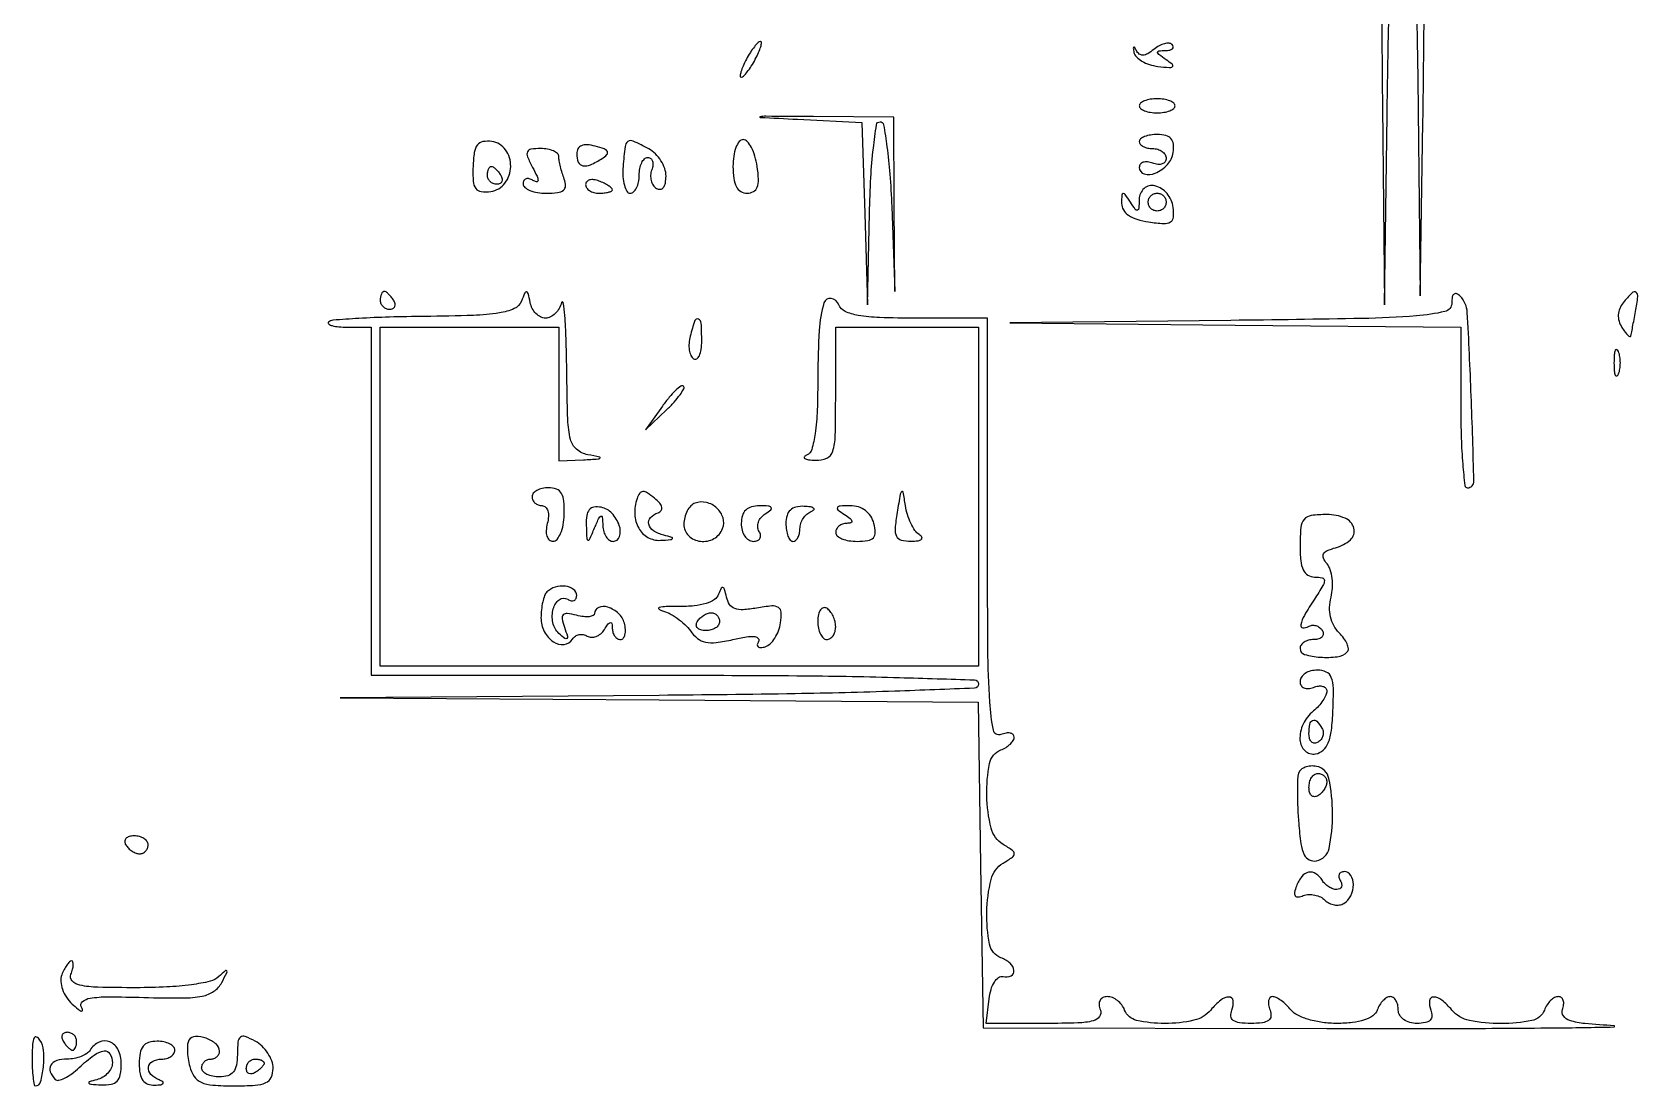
# Model space of a CAD drawing. Extents: x 5 to 685, y 29 to 263.
# Drawn here: x 8 to 187.8, y 29 to 147 of the extents above; entities that cross this region are included whole.
import ezdxf

# ---------------------------------------------------------------- set-up
doc = ezdxf.new("R2010")
doc.units = 0
doc.header["$MEASUREMENT"] = 0

msp = doc.modelspace()

# ---------------------------------------------------------------- linework, layer by layer
for points in [[(159.229022, 138.75), (159.458045, 116.5), (159.74891, 137.75, -0.002134), (159.95909, 149.45497, -0.015233), (160.257387, 155.111616, -0.02565), (160.690202, 158.311686, -0.360805), (161.519888, 159, -0.359751), (162.346022, 158.317231, -0.026848), (162.770945, 155.206841, -0.015608), (163.052056, 149.686348, -0.00218), (163.227096, 138.25), (163.454192, 117.5), (163.760807, 137, 0.002888), (163.903069, 151.300831, 0.02988), (163.575904, 157.182146, 0.096657), (162.68199, 159.991814, 0.274082), (160.980948, 161, 0.303968), (159.842293, 160.237299, 0.07812), (159.300863, 157.970904, 0.020877), (159.120121, 153.065269, 0.001343)], [(88, 144, 0.018363), (87.624831, 143.232522, 0.03505), (87.390928, 142.5875, 0.048507), (87.307737, 142.132581, 0.439016), (87.429632, 142, 0.205392), (87.683068, 142.108693, 0.023718), (88.097178, 142.5875, 0.025446), (88.553569, 143.233921, 0.018122), (89, 144, 0.018363), (89.375169, 144.767478, 0.03505), (89.609072, 145.4125, 0.048507), (89.692263, 145.867419, 0.439016), (89.570368, 146, 0.205392), (89.316932, 145.891307, 0.023718), (88.902822, 145.4125, 0.025446), (88.446431, 144.766079, 0.018122)], [(131.403328, 144.775, 0.14858), (131.676016, 144.265158, 0.063671), (132.293607, 143.788324, 0.05513), (133.133139, 143.413242, 0.047392), (134.078328, 143.20653, 0.008654), (135.356786, 143.074008, 0.192052), (135.707708, 143.180067, 0.47693), (135.709477, 143.407776, 0.021912), (135, 143.941217, -0.010912), (134.198144, 144.516954, -0.214861), (134.055332, 144.776529, -0.406725), (134.19323, 144.942631, -0.023634), (134.916667, 144.984687, 0.044716), (135.417049, 145.034985, 0.129407), (135.728453, 145.184236, 0.254567), (135.811078, 145.398579, 0.165174), (135.690833, 145.642501, 0.183952), (135.339078, 145.800244, 0.078602), (134.817909, 145.748397, 0.062768), (134.21486, 145.506546, 0.04652), (133.621412, 145.100763, -0.039077), (132.945336, 144.623586, -0.119638), (132.412847, 144.459829, -0.180575), (131.996222, 144.587379, -0.115797), (131.672246, 144.983262, 0.01927), (131.478748, 145.342731, 0.451806), (131.377825, 145.362115, 0.269242), (131.325519, 145.233339, 0.013988)], [(132, 138.785714, 0.229337), (132.145709, 138.484748, 0.073811), (132.5875, 138.230804, 0.056229), (133.234084, 138.057418, 0.037431), (134, 138, 0.037431), (134.765916, 138.057418, 0.056229), (135.4125, 138.230804, 0.073811), (135.854291, 138.484748, 0.229337), (136, 138.785714, 0.229337), (135.854291, 139.086681, 0.073811), (135.4125, 139.340625, 0.056229), (134.765916, 139.514011, 0.037431), (134, 139.571429, 0.037431), (133.234084, 139.514011, 0.056229), (132.5875, 139.340625, 0.073811), (132.145709, 139.086681, 0.229337)], [(93.715493, 137.27946), (100.930986, 136.913774), (101.254595, 126.706887), (101.578205, 116.5), (101.789103, 126.75, -0.008499), (101.939142, 130.741702, -0.014886), (102.217676, 134.036515, -0.008847), (102.565044, 136.656817, -0.371076), (102.963788, 137, -0.364009), (103.359739, 136.667712, -0.009419), (103.745376, 134.208692, -0.015646), (104.070023, 131.140876, -0.009501), (104.271109, 127.497676), (104.614643, 117.995352), (104.557321, 127.747676), (104.5, 137.5), (95.5, 137.572573, 0.000304), (90.175203, 137.612269, 0.042437), (89.543299, 137.562895, 0.897508), (89.546988, 137.495757, 0.000602)], [(74.196823, 132, 0.032026), (74.183006, 130.850563, 0.051203), (74.333796, 129.88125, 0.06845), (74.610668, 129.214015, 0.26623), (74.984116, 129, 0.188624), (75.372012, 129.151731, 0.089004), (75.701584, 129.5875, 0.068821), (75.925088, 130.23462, 0.048821), (76, 131, -0.046464), (76.07129, 131.765494, -0.06642), (76.284531, 132.4125, -0.086521), (76.598609, 132.849083, -0.196096), (76.968615, 133, -0.170338), (77.292705, 132.886291, -0.150241), (77.495018, 132.589088, -0.106442), (77.534639, 132.136572, -0.060487), (77.400442, 131.601151, 0.078162), (77.27569, 131.017004, 0.076891), (77.33511, 130.419289, 0.081902), (77.564485, 129.900093, 0.109884), (77.931826, 129.542134, 0.164815), (78.351528, 129.445243, 0.204404), (78.6996, 129.636782, 0.119855), (78.928099, 130.14044, 0.046869), (79, 130.905799, 0.083598), (78.85673, 131.756706, 0.05762), (78.431812, 132.639217, 0.056617), (77.805527, 133.418528, 0.072459), (77.065741, 133.964816, 0.014252), (75.329195, 134.831457, 0.264654), (74.740434, 134.782447, 0.217104), (74.411323, 134.236791, 0.009777)], [(86.5, 132, 0.032931), (86.589392, 130.644198, 0.088289), (86.881401, 129.725645, 0.135908), (87.379346, 129.195491, 0.137495), (88.076807, 129, 0.122528), (88.791073, 129.177703, 0.182225), (89.21265, 129.655835, 0.102136), (89.353365, 130.535829, 0.025187), (89.213308, 132, 0.035057), (88.961485, 133.148682, 0.049545), (88.568494, 134.11875, 0.060764), (88.103969, 134.790086, 0.214219), (87.636501, 135, 0.235082), (87.200894, 134.783213, 0.071398), (86.833847, 134.11875, 0.054544), (86.582966, 133.148966, 0.036058)], [(132, 134.785714, 0.183844), (132.114141, 134.485777, 0.090503), (132.440625, 134.230804, 0.070378), (132.926023, 134.058014, 0.050408), (133.5, 134, -0.072144), (134.073208, 133.91686, -0.087143), (134.559375, 133.674822, -0.100435), (134.884389, 133.315153, -0.134459), (135, 132.893011, -0.158089), (134.878743, 132.519085, -0.151946), (134.559375, 132.280284, -0.112257), (134.073899, 132.22328, -0.06502), (133.5, 132.361626, 0.060703), (132.925874, 132.505262, 0.10673), (132.440625, 132.462077, 0.150349), (132.121901, 132.244082, 0.169715), (132, 131.895291, 0.334435), (132.560755, 131.150698, 0.174344), (133.785082, 131.230871, 0.104696), (135.157245, 132.2089, 0.151136), (135.79147, 133.54593, 0.059503), (135.814217, 134.491475, 0.155675), (135.550412, 135.109078, 0.156027), (134.978144, 135.458901, 0.059852), (134.04147, 135.571429, 0.036649), (133.259637, 135.514045, 0.055274), (132.599682, 135.340625, 0.072453), (132.148058, 135.086785, 0.232585)], [(57.390935, 131.983293, 0.023151), (57.409145, 130.32186, 0.142361), (57.691639, 129.523453, 0.214716), (58.290031, 129.176941, 0.060995), (59.390935, 129.198918, 0.197735), (60.961055, 130.123589, 0.158459), (61.609424, 131.993119, 0.161897), (61.029671, 133.857495, 0.204549), (59.5, 134.784375, 0.075915), (58.490132, 134.773974, 0.193246), (57.874269, 134.401766, 0.127002), (57.53066, 133.572297, 0.026193)], [(64.064584, 131.879323, -0.012512), (64.557408, 130.900361, -0.104615), (64.671162, 130.420762, -0.474034), (64.509632, 130.281955, -0.094818), (64.099768, 130.43834, 0.073208), (63.679048, 130.619908, 0.149447), (63.323057, 130.607288, 0.188338), (63.087844, 130.407375, 0.12414), (63, 130.059017, 0.224025), (63.191255, 129.65358, 0.075993), (63.765803, 129.311086, 0.057806), (64.608699, 129.077468, 0.038742), (65.606989, 129, 0.028926), (66.861708, 129.072648, 0.139263), (67.516074, 129.343479, 0.231224), (67.749196, 129.829584, 0.090021), (67.606989, 130.581787, -0.016969), (67.374624, 131.254744, -0.015089), (67.178303, 131.96865, -0.015326), (67.040803, 132.621647, -0.04425), (67, 133.081787, 0.20732), (66.847915, 133.432812, 0.082505), (66.402165, 133.730275, 0.062891), (65.743936, 133.932598, 0.043175), (64.964816, 134, 0.033776), (63.873641, 133.926204, 0.264495), (63.484357, 133.628914, 0.205045), (63.486026, 133.078693, 0.020973)], [(69, 133.40638, 0.098536), (69.181931, 132.492171, 0.253517), (69.688523, 132.081378, 0.152827), (70.545629, 132.183447, 0.035799), (71.834535, 132.876575, 0.055202), (72.38443, 133.31696, 0.331312), (72.434346, 133.657879, 0.185328), (72.083886, 133.959, 0.021889), (71.084535, 134.267643, 0.043627), (70.168848, 134.423487, 0.118851), (69.523649, 134.322532, 0.174563), (69.141589, 133.97546, 0.122534)], [(60.5, 131, -0.082592), (60.656512, 130.6179, -0.161196), (60.6254, 130.29375, -0.182303), (60.413961, 130.078288, -0.108972), (60.059017, 130, -0.093332), (59.654762, 130.076123, -0.09642), (59.311086, 130.29375, -0.099167), (59.081062, 130.618444, -0.105053), (59, 131, -0.042167), (59.032345, 131.382849, -0.061769), (59.129539, 131.70625, -0.081139), (59.272352, 131.92554, -0.210953), (59.440983, 132, -0.151918), (59.65171, 131.934461, -0.038439), (59.933975, 131.70625, -0.035638), (60.231006, 131.382774, -0.029505)], [(70, 129.968615, 0.152681), (70.115494, 129.599211, 0.098158), (70.440625, 129.284531, 0.08088), (70.926468, 129.07223, 0.062722), (71.5, 129, 0.024748), (72.074824, 129.028469, 0.039339), (72.559375, 129.115447, 0.046727), (72.903916, 129.241071, 0.289661), (73, 129.393011, 0.222225), (72.912889, 129.579329, 0.030693), (72.559375, 129.839659, 0.030395), (72.074558, 130.112506, 0.02136), (71.5, 130.361626, 0.055937), (70.925634, 130.511135, 0.100118), (70.440625, 130.483616, 0.147206), (70.122486, 130.289193, 0.184534)], [(131.984687, 128.323324, -0.011771), (131.952372, 127.311883, -0.308804), (131.795128, 127.106962, -0.326991), (131.556376, 127.184706, -0.01255), (131, 128, 0.009374), (130.424902, 128.854332, 0.281424), (130.196792, 128.953723, 0.357856), (130.046769, 128.791302, 0.012268), (130.015313, 127.863499, 0.13927), (130.214875, 127.135076, 0.106543), (130.784438, 126.531541, 0.076772), (131.733472, 126.074485, 0.03748), (133.047774, 125.77968, 0.01934), (134.742345, 125.597574, 0.151758), (135.503911, 125.77817, 0.244682), (135.833877, 126.308228, 0.05493), (135.797774, 127.405965, 0.136699), (135.110944, 128.967648, 0.163598), (133.756446, 129.81764, 0.242364), (132.536428, 129.519775, 0.215071)], [(135, 128, -0.099038), (134.923658, 127.618362, -0.097945), (134.70625, 127.29375, -0.097945), (134.381638, 127.076342, -0.099038), (134, 127, -0.099038), (133.618362, 127.076342, -0.097945), (133.29375, 127.29375, -0.097945), (133.076342, 127.618362, -0.099038), (133, 128, -0.099038), (133.076342, 128.381638, -0.097945), (133.29375, 128.70625, -0.097945), (133.618362, 128.923658, -0.099038), (134, 129, -0.099038), (134.381638, 128.923658, -0.097945), (134.70625, 128.70625, -0.097945), (134.923658, 128.381638, -0.099038)], [(62.807231, 116.894344, -0.198439), (62.007522, 116.065782, -0.064031), (60.336278, 115.578977, -0.03103), (57.423815, 115.305827, -0.005571), (51.970717, 115.194954, 0.004994), (48.020562, 115.119202, 0.007672), (44.603226, 114.967012, 0.003278), (41.706203, 114.774355, 0.180017), (41.217276, 114.550609, 0.459068), (41.233008, 114.342193, 0.095326), (41.611741, 114.161741, 0.044208), (42.346948, 114.038411, 0.019463), (43.333333, 114), (46, 114), (46, 94.5), (46, 75), (80, 75, -0.002059), (94.553024, 74.940067, -0.005199), (105.14126, 74.74274, -0.001414), (113.553766, 74.47462, -0.404089), (114, 74.012631, -0.402458), (113.555174, 73.549507, -0.001247), (104.628364, 73.21183, -0.004915), (93.472635, 72.927457, -0.001986), (78.25, 72.749594), (42.5, 72.473926), (78.227441, 72.236963), (113.954883, 72), (114.227441, 53.75), (114.5, 35.5), (153, 35.436618, 0.000858), (167.35318, 35.437613, 0.001886), (178.328895, 35.498596, 0.002767), (185.15968, 35.600121, 0.961901), (185.162197, 35.736614, -0.00891), (181.895597, 35.982373, -0.052806), (180.218129, 36.319665, -0.153896), (179.485698, 36.830852, -0.261334), (179.380812, 37.549996, 0.060214), (179.520242, 38.105011, 0.106075), (179.480032, 38.574061, 0.150098), (179.271616, 38.882096, 0.171136), (178.93723, 39, 0.12721), (178.512174, 38.890079, 0.063761), (178.061897, 38.559375, 0.057041), (177.656096, 38.073678, 0.053965), (177.361626, 37.5, -0.257187), (175.95739, 36.315003, -0.049406), (172.521116, 35.974627, -0.049671), (168.960774, 36.329191, -0.171542), (167, 37.5, 0.047992), (165.874673, 38.618067, 0.173266), (164.937544, 38.952864, 0.392045), (164.487092, 38.535524, 0.111125), (164.638374, 37.5, -0.089917), (164.765522, 36.828212, -0.20361), (164.570724, 36.359682, -0.150258), (164.035126, 36.083046, -0.044649), (163.106989, 36, -0.065399), (162.279419, 36.10871, -0.089602), (161.601165, 36.427979, -0.106556), (161.15853, 36.912935, -0.132643), (161, 37.5, 0.057609), (160.933678, 38.073715, 0.076852), (160.737678, 38.559375, 0.095748), (160.447641, 38.884842, 0.164455), (160.106989, 39, 0.13875), (159.723081, 38.891374, 0.061199), (159.307216, 38.559375, 0.053891), (158.924763, 38.073796, 0.048303), (158.638374, 37.5, -0.147326), (158.138433, 36.854443, -0.074263), (157.212219, 36.382747, -0.054021), (155.881955, 36.092464, -0.026734), (154.15383, 36, -0.032623), (152.520213, 36.106701, -0.038212), (151.000684, 36.425552, -0.042426), (149.75887, 36.904384, -0.106714), (149, 37.5, 0.030499), (148.461215, 38.074068, 0.033474), (147.872234, 38.559375, 0.035603), (147.318264, 38.89985, 0.120558), (146.90894, 39, 0.21403), (146.635061, 38.877135, 0.138104), (146.480416, 38.559375, 0.088276), (146.479271, 38.074722, 0.048206), (146.638374, 37.5, -0.109124), (146.743005, 36.803077, -0.226435), (146.478972, 36.335151, -0.125679), (145.782419, 36.071644, -0.027911), (144.5, 36, -0.027911), (143.217581, 36.071644, -0.125679), (142.521028, 36.335151, -0.226435), (142.256995, 36.803077, -0.109124), (142.361626, 37.5, 0.111125), (142.512908, 38.535524, 0.392045), (142.062456, 38.952864, 0.173266), (141.125327, 38.618067, 0.047992), (140, 37.5, -0.166501), (138.118038, 36.351083, -0.054584), (134.844531, 35.99265, -0.055091), (131.705538, 36.339565, -0.251151), (130.361626, 37.5, 0.07261), (130.039833, 38.07344, 0.063983), (129.555128, 38.559375, 0.066863), (128.987943, 38.888162, 0.098269), (128.424396, 39, 0.110721), (127.925877, 38.888237, 0.163185), (127.604836, 38.580277, 0.139599), (127.504754, 38.099581, 0.073701), (127.638374, 37.5, -0.252182), (127.543658, 36.76207, -0.17884), (126.838454, 36.28463, -0.053049), (125.131619, 36.052443, -0.007302), (121.540566, 36), (114.867155, 36), (115.183578, 38.75, -0.042591), (115.396369, 39.801411, -0.068835), (115.769885, 40.632738, -0.095899), (116.242197, 41.138776, -0.209497), (116.75, 41.25, 0.153571), (117.6414, 41.346075, 0.330422), (117.966281, 41.912948, 0.18484), (117.534337, 42.735798, 0.089094), (116.5, 43.361626, -0.258488), (115.226459, 44.878282, -0.0541), (114.922925, 48.462326, -0.053658), (115.404312, 52.121119, -0.200752), (116.75, 53.95031, 0.015907), (117.805869, 54.630222, 0.246542), (118, 55, 0.246542), (117.805869, 55.369778, 0.015907), (116.75, 56.04969, -0.200752), (115.404312, 57.878881, -0.053658), (114.922925, 61.537674, -0.0541), (115.226459, 65.121718, -0.258488), (116.5, 66.638374, 0.046632), (117.073834, 66.922397, 0.052856), (117.559375, 67.297997, 0.060245), (117.891862, 67.703798, 0.142471), (118, 68.075604, 0.209945), (117.877126, 68.355341, 0.13955), (117.559375, 68.515044, 0.08982), (117.07468, 68.519532, 0.049166), (116.5, 68.361626, -0.467611), (115.659054, 68.830249, -0.030649), (115.259789, 71.974277, -0.014579), (115.045182, 77.952949, -0.001681), (115, 91.393011), (115, 115), (106.968615, 115, -0.008213), (102.91803, 115.066539, -0.034786), (100.506242, 115.314362, -0.063604), (99.053613, 115.762083, -0.197088), (98.36383, 116.494256, 0.262062), (97.491096, 117.217189, 0.382599), (96.690808, 116.724725, 0.057552), (96.149091, 113.631115, 0.014594), (96, 108.524316, -0.009052), (95.930883, 104.70696, -0.025986), (95.697522, 102.067021, -0.033859), (95.325727, 100.303815, -0.231971), (94.75, 99.662281, 0.134342), (94.492009, 99.465905, 0.451325), (94.528125, 99.282867, 0.102704), (94.953487, 99.140307, 0.020908), (95.75, 99.078947, 0.114725), (97.008358, 99.325365, 0.216957), (97.677632, 100.085873, 0.068461), (97.950775, 101.803837, 0.005241), (98, 106.5), (98, 114), (106, 114), (114, 114), (114, 95), (114, 76), (80.5, 76), (47, 76), (47, 95), (47, 114), (57, 114), (67, 114), (67, 106.5), (67, 99), (69.75, 99.136182, 0.002047), (71.401331, 99.224735, 0.200802), (71.607621, 99.325405, 0.574721), (71.568679, 99.441828, 0.00362), (70.25, 99.705733, -0.128951), (68.99281, 100.308016, -0.157851), (68.310167, 101.410452, -0.052678), (68.007788, 103.619282, -0.004539), (67.883999, 109.319551, 0.004878), (67.807675, 112.727618, 0.011215), (67.667734, 115.289181, 0.02096), (67.494231, 116.741295, 0.810793), (67.310674, 116.75, -0.068007), (67.034596, 116.081061, -0.068913), (66.590143, 115.514062, -0.075394), (66.051523, 115.131277, -0.117373), (65.5, 115, -0.119742), (64.956402, 115.132077, -0.080515), (64.44054, 115.514062, -0.073244), (64.030092, 116.081155, -0.070443), (63.79378, 116.75, 0.00899), (63.56801, 117.774274, 0.306759), (63.393528, 117.933777, 0.337035), (63.195968, 117.824595, 0.009969)], [(47, 117, 0.105053), (47.081062, 116.618444, 0.099167), (47.311086, 116.29375, 0.09642), (47.654762, 116.076123, 0.093332), (48.059017, 116, 0.108972), (48.413961, 116.078288, 0.182303), (48.6254, 116.29375, 0.161196), (48.656512, 116.6179, 0.082592), (48.5, 117, 0.029505), (48.231006, 117.382774, 0.035638), (47.933975, 117.70625, 0.038439), (47.65171, 117.934461, 0.151918), (47.440983, 118, 0.210953), (47.272352, 117.92554, 0.081139), (47.129539, 117.70625, 0.061769), (47.032345, 117.382849, 0.042167)], [(167, 116.71747, -0.351335), (166.215026, 115.738234, -0.03501), (163.030044, 115.258985, -0.015437), (156.938168, 114.963368, -0.001518), (142.25, 114.749182), (117.5, 114.463425), (142.75, 114.231712), (168, 114), (168, 105, 0.007815), (168.053942, 101.549018, 0.012966), (168.220313, 98.64311, 0.006572), (168.449689, 96.267738, 0.381687), (168.75, 95.997821, 0.422652), (169.471608, 96.736156, 0.003033), (169.166688, 106.296165, 0.004309), (168.730682, 115.652156, 0.182618), (167.935478, 117.45, 0.083391), (167.544724, 117.732936, 0.288808), (167.247842, 117.702547, 0.187492), (167.054575, 117.377029, 0.041301)], [(186.179647, 116.716462, 0.074688), (185.793644, 116.077774, 0.086332), (185.637048, 115.384947, 0.084779), (185.722627, 114.669819, 0.069032), (186.04189, 113.966462, 0.018602), (186.404636, 113.437542, 0.043171), (186.723253, 113.077648, 0.097591), (186.945792, 112.936477, 0.472055), (187.058997, 113, -0.001275), (187.115371, 113.309956, -0.000143), (187.245497, 114.014063, -0.000174), (187.400875, 114.851844, -0.000141), (187.568036, 115.75, 0.014544), (187.829601, 117.421714, 0.279131), (187.624463, 117.883199, 0.367577), (187.188756, 117.841072, 0.0193)], [(81.710511, 113.000996, 0.046215), (81.577577, 112.194768, 0.054994), (81.607491, 111.424696, 0.064046), (81.78447, 110.801315, 0.15438), (82.09388, 110.441979, 0.293546), (82.436488, 110.447967, 0.140077), (82.733827, 110.798181, 0.072514), (82.935787, 111.498384, 0.034022), (83, 112.440983, 0.013228), (82.947157, 114.438062, 0.284356), (82.625086, 114.901836, 0.439388), (82.224963, 114.72398, 0.01719)], [(185.157895, 110, 0.017491), (185.189089, 109.10856, 0.078554), (185.306058, 108.601562, 0.447206), (185.474999, 108.540618, 0.174857), (185.662281, 108.75, 0.057986), (185.818615, 109.320008, 0.037979), (185.87034, 110, 0.037979), (185.818615, 110.679992, 0.057986), (185.662281, 111.25, 0.174857), (185.474999, 111.459382, 0.447206), (185.306058, 111.398438, 0.078554), (185.189089, 110.89144, 0.017491)], [(78.605952, 105.152059), (76.711904, 102.5), (79.050396, 104.722222, 0.018032), (79.914808, 105.605105, 0.029656), (80.571401, 106.417931, 0.030193), (80.988732, 107.083864, 0.337379), (80.944444, 107.374282, 0.365674), (80.665011, 107.393187, 0.031591), (80.074179, 106.898812, 0.030003), (79.364144, 106.138014, 0.017685)], [(64, 95, 0.110888), (64.085658, 94.618511, 0.100006), (64.32801, 94.29375, 0.094768), (64.690287, 94.075911, 0.088331), (65.116631, 94, -0.197013), (65.503955, 93.841221, -0.126717), (65.757209, 93.419321, -0.086529), (65.832273, 92.774564, -0.049804), (65.710251, 92, 0.049316), (65.585121, 91.210709, 0.091679), (65.665121, 90.569762, 0.135361), (65.93275, 90.157785, 0.183926), (66.34362, 90.00228, 0.226686), (66.794642, 90.218932, 0.06979), (67.191592, 90.884471, 0.054177), (67.481159, 91.854156, 0.036625), (67.606481, 93.00228, 0.029601), (67.571427, 94.482364, 0.111848), (67.294307, 95.360656, 0.169173), (66.741054, 95.833524, 0.093281), (65.856481, 96, 0.051897), (65.146163, 95.926075, 0.071795), (64.545341, 95.70625, 0.091789), (64.14161, 95.381664, 0.179537)], [(75.760002, 94.791738, 0.090537), (75.505442, 93.034833, 0.118519), (75.94085, 91.477532, 0.137692), (76.967929, 90.443927, 0.143274), (78.366631, 90.116001, 0.004651), (79.519938, 90.189477, 0.231107), (79.711975, 90.301265, 0.50579), (79.663534, 90.435156, 0.007876), (78.75, 90.689326, -0.077376), (77.593022, 91.192259, -0.191511), (77.059347, 91.927511, -0.259181), (77.252871, 92.661534, -0.12161), (78.109653, 93.203218, 0.145901), (78.462017, 93.450283, 0.232159), (78.538411, 93.802997, 0.123261), (78.292402, 94.266193, 0.036156), (77.706899, 94.828289, 0.024926), (76.899457, 95.433091, 0.154157), (76.408377, 95.578104, 0.244738), (76.052137, 95.384039, 0.066968)], [(104.885773, 93.25, 0.018821), (104.654963, 91.439897, 0.134013), (104.809377, 90.577866, 0.224098), (105.337894, 90.145029, 0.063249), (106.423193, 90.015313, 0.02541), (107.229848, 90.0623, 0.143707), (107.623365, 90.226109, 0.390759), (107.658698, 90.466636, 0.10104), (107.350815, 90.765313, -0.101618), (106.882068, 91.221086, -0.03832), (106.425159, 92.018561, -0.035998), (106.046792, 92.989122, -0.036439), (105.813396, 94, 0.005356), (105.561286, 95.516146, 0.570977), (105.400874, 95.576104, 0.18118), (105.235081, 95.294697, 0.002368)], [(70.070285, 91.823324, 0.003519), (70.126826, 90.307389, 0.30709), (70.256234, 90.13366, 0.388559), (70.432218, 90.209422, 0.004301), (71, 91.5, -0.005675), (71.510599, 92.652006, -0.223503), (71.717909, 92.827495, -0.467319), (71.868926, 92.721577, -0.011173), (71.929715, 91.75, 0.059078), (72.036453, 91.080762, 0.075806), (72.294643, 90.514062, 0.092381), (72.658363, 90.133723, 0.157148), (73.073324, 90, 0.331008), (73.800369, 90.54054, 0.15856), (73.772919, 91.769697, 0.103439), (72.943405, 93.144246, 0.15918), (71.738516, 93.811841, 0.082625), (70.936252, 93.832205, 0.185398), (70.411789, 93.541502, 0.141125), (70.12805, 92.902073, 0.041894)], [(82.25, 94.282394, 0.118417), (81.771796, 93.968661, 0.067186), (81.367188, 93.402224, 0.06111), (81.093165, 92.683012, 0.060563), (81, 91.916667, 0.199385), (81.52985, 90.64078, 0.169351), (82.853671, 90.004465, 0.15682), (84.36499, 90.308565, 0.175448), (85.33357, 91.426887, 0.164386), (85.382384, 92.63004, 0.135437), (84.7025, 93.727732, 0.129407), (83.526637, 94.35437, 0.145295)], [(87.428571, 92, 0.065434), (87.52906, 91.235418, 0.082833), (87.823586, 90.5875, 0.099071), (88.260489, 90.15411, 0.147012), (88.773303, 90, 0.091188), (89.234179, 90.084757, 0.169837), (89.521174, 90.326592, 0.175663), (89.589279, 90.687829, 0.098351), (89.430902, 91.111803, -0.123544), (89.274791, 91.602982, -0.099558), (89.350436, 92.153424, -0.089711), (89.64727, 92.679176, -0.078477), (90.121885, 93.096491, 0.029263), (90.734871, 93.537, 0.401292), (90.766275, 93.785059, 0.2204), (90.467932, 93.947897, 0.01456), (89.464286, 93.984687, 0.069097), (88.566823, 93.866943, 0.126742), (87.931122, 93.502486, 0.128418), (87.555848, 92.880184, 0.071927)], [(92.428571, 92, 0.037431), (92.485989, 91.234084, 0.056229), (92.659375, 90.5875, 0.073811), (92.913319, 90.145709, 0.229337), (93.214286, 90, 0.175075), (93.51411, 90.108303, 0.093051), (93.769196, 90.416146, 0.073277), (93.94184, 90.874684, 0.053501), (94, 91.416667, -0.080074), (94.093368, 91.995939, -0.064399), (94.367188, 92.565351, -0.065245), (94.772091, 93.039141, -0.087674), (95.25, 93.337719, 0.100887), (95.548233, 93.535088, 0.457787), (95.534821, 93.717133, 0.127798), (95.180716, 93.860384, 0.022863), (94.464286, 93.921053, 0.066961), (93.556032, 93.834543, 0.132707), (92.923167, 93.4949, 0.134641), (92.553101, 92.886807, 0.069869)], [(99, 93, -0.021149), (99.621859, 92.559769, -0.167501), (99.8125, 92.269141, -0.405416), (99.704915, 92.081977, -0.066727), (99.25, 92.015313, 0.07833), (98.772489, 91.934037, 0.089546), (98.367188, 91.710748, 0.099425), (98.096112, 91.382594, 0.123684), (98, 91, 0.220409), (98.17732, 90.617289, 0.077451), (98.706874, 90.29375, 0.058891), (99.48496, 90.073203, 0.03966), (100.40638, 90, 0.036036), (101.613909, 90.087143, 0.169429), (102.221836, 90.403445, 0.201856), (102.440826, 90.990551, 0.05366), (102.289749, 92, 0.081174), (101.926754, 92.817735, 0.087563), (101.329648, 93.452997, 0.086334), (100.543456, 93.851788, 0.076238), (99.633369, 93.984687, 0.011366), (98.488221, 93.950427, 0.241159), (98.202892, 93.784807, 0.39064), (98.247562, 93.529528, 0.019754)], [(150, 89.5, 0.024563), (150.081821, 87.835442, 0.083717), (150.365358, 86.791792, 0.144941), (150.871548, 86.214882, 0.141616), (151.61501, 86, -0.048132), (152.484774, 85.916079, -0.358926), (152.73002, 85.618452, -0.137476), (152.569992, 85.047431, -0.008391), (151.61501, 83.535183, 0.013906), (150.490423, 81.710082, 0.076577), (150.072097, 80.636532, 0.44958), (150.306184, 80.312968, 0.164732), (150.930902, 80.457295, -0.108373), (151.334197, 80.598899, -0.099685), (151.77286, 80.565079, -0.095498), (152.179369, 80.360589, -0.090427), (152.489919, 80.016312, -0.136093), (152.602176, 79.63036, -0.190788), (152.475564, 79.298542, -0.140899), (152.109731, 79.074611, -0.067432), (151.559017, 79, 0.062283), (150.962904, 78.925455, 0.080552), (150.457961, 78.70625, 0.097988), (150.120018, 78.381379, 0.153634), (150, 78, 0.335725), (150.505461, 77.332059, 0.050854), (152.263655, 77.02379, 0.049512), (154.176463, 77.075441, 0.166375), (155.285714, 77.619048, 0.224108), (155.410869, 77.967892, 0.07596), (155.275034, 78.504133, 0.057782), (154.918625, 79.133666, 0.038721), (154.380053, 79.762804, -0.072017), (153.776904, 80.570174, -0.068362), (153.414303, 81.529679, -0.064513), (153.311113, 82.601786, -0.053303), (153.470732, 83.739409, 0.04772), (153.627415, 84.772354, 0.043721), (153.592759, 85.847709, 0.04652), (153.385945, 86.805914, 0.097098), (153.021984, 87.473511, -0.066787), (152.620393, 88.114988, -0.232073), (152.634707, 88.590366, -0.172722), (153.04391, 88.965924, -0.036192), (153.978925, 89.284238, 0.118503), (155.641319, 90.174538, 0.282366), (156.029815, 91.463217, 0.234543), (155.040234, 92.59525, 0.098235), (153, 93, 0.032088), (151.260192, 92.888231, 0.185552), (150.464286, 92.458333, 0.157079), (150.088063, 91.561026, 0.021354)], [(65.666667, 84.333333, 0.109444), (65.409393, 83.929625, 0.030728), (65.195833, 83.208511, 0.02942), (65.049091, 82.341507, 0.027217), (65, 81.440322, 0.117646), (65.367458, 79.900229, 0.128199), (66.384442, 78.748713, 0.178852), (67.587726, 78.4563, 0.22931), (68.537073, 79.059986, -0.106375), (68.846281, 79.381733, -0.099386), (69.267911, 79.557611, -0.096059), (69.737122, 79.560211, -0.092156), (70.180902, 79.388197, 0.131568), (70.645759, 79.248494, 0.099345), (71.173722, 79.337891, 0.087063), (71.684569, 79.643735, 0.07339), (72.096491, 80.121885, -0.017021), (72.525459, 80.750728, -0.201371), (72.773467, 80.899621, -0.406169), (72.935897, 80.781595, -0.039658), (72.984687, 80.25, 0.070688), (73.058544, 79.772288, 0.085414), (73.261751, 79.367188, 0.098884), (73.559523, 79.096216, 0.136127), (73.90638, 79, 0.225593), (74.213011, 79.145766, 0.114111), (74.40568, 79.538542, 0.076396), (74.450982, 80.131052, 0.044928), (74.333333, 80.833333, 0.141628), (73.687297, 81.918053, 0.109239), (72.49688, 82.62297, 0.172533), (71.460849, 82.597394, 0.310546), (71, 81.926953, -0.288033), (70.847572, 81.684304, -0.086161), (70.408134, 81.559307, -0.057466), (69.757497, 81.565535, -0.032862), (68.985138, 81.714138, 0.029855), (67.950093, 81.919738, 0.233716), (67.497914, 81.768486, 0.253133), (67.365409, 81.329203, 0.034334), (67.632316, 80.370518, -0.01021), (67.959131, 79.383519, -0.263698), (67.900911, 79.118593, -0.400374), (67.683261, 79.101766, -0.015367), (67.014396, 79.682783, -0.158259), (66.337079, 80.891045, -0.11239), (66.379054, 82.455081, -0.170078), (67.048806, 83.460579, -0.309291), (67.992937, 83.504365, 0.081847), (68.377772, 83.346067, 0.160356), (68.704175, 83.375882, 0.182842), (68.921043, 83.586502, 0.110022), (69, 83.940983, 0.244563), (68.647804, 84.617965, 0.124185), (67.726291, 84.969326, 0.100422), (66.580418, 84.873992, 0.126219)], [(84.89625, 84.080693, -0.162094), (84.423757, 83.479137, -0.071048), (83.496319, 83.040546, -0.051706), (82.161681, 82.774777, -0.026011), (80.443564, 82.703898, 0.010046), (79.032466, 82.690758, 0.049293), (78.242842, 82.589204, 0.573665), (78.193208, 82.430283, 0.148352), (78.489516, 82.253754, -0.057145), (79.342267, 81.935781, -0.035265), (80.260551, 81.383364, -0.035037), (81.102363, 80.69966, -0.05195), (81.724784, 79.982538, 0.072425), (82.52479, 79.133393, 0.116971), (83.419914, 78.714493, 0.083277), (84.624289, 78.667921, 0.02358), (86.478217, 78.995087, -0.014926), (88.002303, 79.291322, -0.060708), (88.944374, 79.329835, -0.205702), (89.331031, 79.125503, -0.318254), (89.353753, 78.763367, 0.096086), (89.218738, 78.406823, 0.282218), (89.31202, 78.173088, 0.190249), (89.615912, 78.090636, 0.051907), (90.110804, 78.198596, 0.112932), (90.666471, 78.534264, 0.05756), (91.186837, 79.168002, 0.052857), (91.596343, 79.980459, 0.05389), (91.823108, 80.85547, 0.044106), (91.892542, 82.05649, 0.25067), (91.584208, 82.592983, 0.166081), (90.857133, 82.762301, 0.018508), (89.146682, 82.525842, -0.027371), (87.63744, 82.344383, -0.103613), (86.701101, 82.477824, -0.159633), (86.120335, 82.932898, -0.095504), (85.77626, 83.7487, 0.014306), (85.567527, 84.611721, 0.240515), (85.375834, 84.822513, 0.390398), (85.169743, 84.739323, 0.024587)], [(85, 81, -0.153634), (84.879982, 80.618621, -0.097988), (84.542039, 80.29375, -0.080552), (84.037096, 80.074545, -0.062283), (83.440983, 80, -0.066118), (82.889346, 80.073267, -0.138808), (82.521475, 80.29375, -0.191142), (82.392057, 80.620352, -0.139169), (82.5, 81, -0.06081), (82.806203, 81.382515, -0.051032), (83.2129, 81.70625, -0.053229), (83.653442, 81.926698, -0.089642), (84.059017, 82, -0.105429), (84.418051, 81.923444, -0.099231), (84.723586, 81.70625, -0.096318), (84.928382, 81.381732, -0.092995)], [(96, 81.059017, 0.0466), (96.073608, 80.270941, 0.066561), (96.29375, 79.604836, 0.086673), (96.618015, 79.155423, 0.195654), (97, 79, 0.142666), (97.38134, 79.111069, 0.09965), (97.70625, 79.423289, 0.08433), (97.925146, 79.890182, 0.067639), (98, 80.440983, 0.061875), (97.925833, 81.038022, 0.051278), (97.70625, 81.640225, 0.053305), (97.382836, 82.157656, 0.08825), (97, 82.5, 0.202618), (96.621877, 82.558599, 0.181468), (96.29375, 82.33165, 0.104212), (96.071541, 81.804599, 0.047867)], [(150, 74.317099, 0.131974), (150.117712, 73.8789, 0.156514), (150.434241, 73.592524, 0.126091), (150.918531, 73.507367, 0.072529), (151.5, 73.638374, -0.056964), (152.074316, 73.786614, -0.101587), (152.559375, 73.755684, -0.148022), (152.877625, 73.556127, -0.181148), (153, 73.229434, -0.109743), (152.896835, 72.765063, -0.038776), (152.559375, 72.168413, -0.036243), (152.073994, 71.54904, -0.035244), (151.5, 71, 0.108115), (150.344124, 69.518878, 0.125376), (149.993476, 67.769639, 0.192158), (150.560324, 66.537891, 0.242084), (151.748482, 66.190079, 0.137687), (152.587605, 66.609912, 0.113712), (153.159923, 67.434408, 0.06586), (153.512318, 68.821428, 0.018594), (153.691114, 71.049117, 0.012958), (153.733819, 73.562284, 0.090246), (153.503959, 74.764431, 0.197264), (152.942671, 75.356807, 0.106098), (151.942632, 75.571429, 0.062716), (151.199858, 75.477893, 0.080876), (150.570648, 75.202969, 0.098155), (150.149575, 74.795468, 0.152693)], [(152.457295, 69.069098, -0.108373), (152.598899, 68.665803, -0.099685), (152.565079, 68.22714, -0.095498), (152.360589, 67.820631, -0.090427), (152.016312, 67.510081, -0.136093), (151.63036, 67.397824, -0.190788), (151.298542, 67.524436, -0.140899), (151.074611, 67.890269, -0.067432), (151, 68.440983, -0.039415), (151.085158, 69.519563, -0.25701), (151.407182, 69.933879, -0.315493), (151.86686, 69.838655, -0.050477)], [(149.845456, 64.036367, 0.07126), (149.725294, 63.374037, 0.009461), (149.699226, 61.947429, 0.010802), (149.737126, 60.244567, 0.008878), (149.849101, 58.429428, 0.015087), (150.102434, 56.125926, 0.07621), (150.473566, 54.890517, 0.170475), (151.041115, 54.318714, 0.16206), (151.854918, 54.212235, 0.30296), (153.244067, 55.585269, 0.050853), (153.642198, 59.503055, 0.050859), (153.24136, 63.420198, 0.303183), (151.851274, 64.791081, 0.063781), (151.19429, 64.832067, 0.073831), (150.581965, 64.699965, 0.085307), (150.106738, 64.421471, 0.138058)], [(153, 63.059017, -0.089642), (152.926698, 62.653442, -0.053229), (152.70625, 62.2129, -0.051032), (152.382515, 61.806203, -0.06081), (152, 61.5, -0.139169), (151.620352, 61.392057, -0.191142), (151.29375, 61.521475, -0.138808), (151.073267, 61.889346, -0.066118), (151, 62.440983, -0.062283), (151.074545, 63.037096, -0.080552), (151.29375, 63.542039, -0.097988), (151.618621, 63.879982, -0.153634), (152, 64, -0.092995), (152.381732, 63.928382, -0.096318), (152.70625, 63.723586, -0.099231), (152.923444, 63.418051, -0.105429)], [(18.5, 56, 0.06081), (18.806203, 55.617485, 0.051032), (19.2129, 55.29375, 0.053229), (19.653442, 55.073302, 0.089642), (20.059017, 55, 0.105429), (20.418051, 55.076556, 0.099231), (20.723586, 55.29375, 0.096318), (20.928382, 55.618268, 0.092995), (21, 56, 0.153634), (20.879982, 56.381379, 0.097988), (20.542039, 56.70625, 0.080552), (20.037096, 56.925455, 0.062283), (19.440983, 57, 0.066118), (18.889346, 56.926733, 0.138808), (18.521475, 56.70625, 0.191142), (18.392057, 56.379648, 0.139169)], [(149.595648, 51.388659, 0.038527), (149.384321, 50.678912, 0.211384), (149.463513, 50.29662, 0.276102), (149.774352, 50.161106, 0.059757), (150.366804, 50.310514, -0.08068), (150.975223, 50.437269, -0.062177), (151.652078, 50.383134, -0.062438), (152.291829, 50.164919, -0.083182), (152.791013, 49.808987, 0.079924), (153.268116, 49.464119, 0.074391), (153.841131, 49.275581, 0.07784), (154.419549, 49.267485, 0.103417), (154.912868, 49.446149, 0.143903), (155.685352, 50.306948, 0.109845), (155.971327, 51.546603, 0.140574), (155.682283, 52.585312, 0.260694), (154.940983, 53, 0.108972), (154.586039, 52.921712, 0.182303), (154.3746, 52.70625, 0.161196), (154.343488, 52.3821, 0.082592), (154.5, 52, -0.076764), (154.661825, 51.617617, -0.154201), (154.642737, 51.29375, -0.186277), (154.449529, 51.079239, -0.117858), (154.118034, 51, -0.085235), (153.689814, 51.073533, -0.053414), (153.230237, 51.29375, -0.051777), (152.810561, 51.617474, -0.064269), (152.5, 52, 0.102358), (151.770316, 52.771453, 0.207053), (150.966414, 52.935144, 0.176678), (150.201218, 52.458374, 0.074495)], [(11.331871, 41.422459, 0.112725), (11.227054, 40.688787, 0.065989), (11.416775, 39.817423, 0.059927), (11.859799, 38.936296, 0.057633), (12.504123, 38.172459, 0.014888), (13.153805, 37.596689, 0.091708), (13.541579, 37.378521, 0.56157), (13.657176, 37.474666, 0.091844), (13.539669, 37.81825, -0.3598), (13.650734, 38.435424, -0.137539), (14.503987, 38.825325, -0.039908), (16.521778, 38.977933, -0.006226), (20.52104, 38.910985, 0.007348), (24.886438, 38.847706, 0.047534), (27.076036, 39.056782, 0.103531), (28.370898, 39.598936, 0.120607), (29.256506, 40.592735, 0.004296), (29.817934, 41.673116, 0.235856), (29.819585, 41.895875, 0.495078), (29.675391, 41.924438, 0.007239), (28.934268, 41.25, -0.131354), (27.93579, 40.715384, -0.023987), (25.855819, 40.331708, -0.0218), (23.098236, 40.080481, -0.011816), (19.693011, 40, -0.00589), (15.383954, 40.050759, -0.044594), (13.365069, 40.279227, -0.153706), (12.509946, 40.754007, -0.289), (12.361626, 41.5, 0.027673), (12.546605, 42.075335, 0.051391), (12.621272, 42.559375, 0.080216), (12.585127, 42.887454, 0.33722), (12.43723, 43, 0.204478), (12.205725, 42.901193, 0.038224), (11.906281, 42.536597, 0.035384), (11.600245, 42.02657, 0.025831)], [(8.015313, 32.25, 0.011072), (8.037035, 31.00394, 0.0183), (8.117113, 29.954687, 0.012678), (8.231961, 29.128479, 0.367104), (8.383369, 29, 0.337609), (8.965527, 29.443652, 0.042433), (9.2739, 31.10427, 0.04392), (9.294015, 32.931514, 0.122602), (8.892745, 34.139302, 0.13804), (8.523467, 34.470909, 0.420841), (8.238128, 34.370189, 0.09353), (8.062798, 33.678535, 0.014259)], [(11.5, 34, 0.029505), (11.768994, 33.617226, 0.035638), (12.066025, 33.29375, 0.038439), (12.34829, 33.065539, 0.151918), (12.559017, 33, 0.210953), (12.727648, 33.07446, 0.081139), (12.870461, 33.29375, 0.061769), (12.967655, 33.617151, 0.042167), (13, 34, 0.105053), (12.918938, 34.381556, 0.099167), (12.688914, 34.70625, 0.09642), (12.345238, 34.923877, 0.093332), (11.940983, 35, 0.108972), (11.586039, 34.921712, 0.182303), (11.3746, 34.70625, 0.161196), (11.343488, 34.3821, 0.082592)], [(25.580263, 34.129867, 0.114934), (25.430674, 33.68549, 0.031125), (25.405553, 32.938548, 0.029784), (25.482937, 32.063069, 0.027023), (25.664869, 31.173541, 0.083984), (26.167378, 30.05834, 0.142515), (26.946541, 29.406383, 0.085826), (28.249385, 29.084256, 0.017791), (30.616631, 29, 0.014786), (33.002487, 29.070568, 0.090812), (34.192267, 29.362061, 0.184693), (34.785813, 29.957109, 0.1051), (35, 30.964816, 0.088264), (34.852172, 31.795709, 0.057686), (34.4125, 32.666888, 0.055927), (33.764902, 33.444588, 0.06843), (33, 34, 0.029223), (31.869104, 34.522721, 0.257123), (31.341673, 34.454408, 0.216705), (31.06034, 33.953614, 0.02126), (31, 32.535184, -0.043609), (30.894709, 31.330262, -0.124032), (30.552776, 30.566898, -0.15088), (29.938655, 30.143718, -0.076112), (29, 30, -0.048028), (28.234582, 30.073693, -0.068025), (27.5875, 30.29375, -0.088204), (27.151477, 30.618118, -0.191087), (27, 31, -0.099038), (27.076342, 31.381638, -0.097945), (27.29375, 31.70625, -0.097945), (27.618362, 31.923658, -0.099038), (28, 32, 0.08807), (28.381817, 32.067779, 0.094674), (28.70625, 32.262322, 0.100043), (28.92328, 32.55234, 0.111208), (29, 32.893011, 0.223317), (28.619857, 33.701693, 0.08644), (27.518139, 34.331756, 0.089873), (26.302029, 34.53773, 0.25687)], [(14.5, 33, -0.111412), (14.123976, 32.616444, -0.050262), (13.49335, 32.29375, -0.046318), (12.729296, 32.074077, -0.046881), (11.940983, 32, 0.072471), (10.768045, 31.829095, 0.189869), (10.109823, 31.313326, 0.230958), (10.052541, 30.570086, 0.102446), (10.606449, 29.726884, 0.263267), (10.979858, 29.62332, 0.054073), (11.646374, 29.86839, 0.043956), (12.453239, 30.361131, 0.02849), (13.295011, 31.060217, -0.026031), (14.953248, 32.451199, -0.127766), (16.073564, 32.91403, -0.308413), (16.735141, 32.585677, -0.128649), (17, 31.573324, -0.112012), (16.868522, 30.993792, -0.075733), (16.485937, 30.431396, -0.07028), (15.918867, 29.971018, -0.071619), (15.25, 29.689326, 0.01159), (14.4117, 29.449367, 0.541772), (14.37122, 29.306344, 0.197309), (14.607705, 29.187999, 0.005718), (15.75, 29.116001, 0.054934), (16.868069, 29.1812, 0.162996), (17.5366, 29.53878, 0.147692), (17.893863, 30.254059, 0.042516), (18, 31.5, 0.111435), (17.655154, 33.02808, 0.182485), (16.710286, 33.936783, 0.214731), (15.524371, 33.91526, 0.145013)], [(20, 31.5, 0.043691), (20.099298, 30.365807, 0.113288), (20.417105, 29.614681, 0.149605), (20.965082, 29.199913, 0.09932), (21.75, 29.078947, 0.021021), (22.416573, 29.137165, 0.185333), (22.672067, 29.275306, 0.449116), (22.648042, 29.45138, 0.051902), (22.25, 29.662281, -0.104915), (21.317707, 30.290011, -0.222484), (21.040943, 31.094608, -0.250307), (21.486727, 31.750321, -0.121389), (22.5, 32, 0.064853), (23.073457, 32.074694, 0.082425), (23.559375, 32.29375, 0.098894), (23.884432, 32.618646, 0.148195), (24, 33, 0.191087), (23.848523, 33.381882, 0.088204), (23.4125, 33.70625, 0.068025), (22.765418, 33.926307, 0.048028), (22, 34, 0.07578), (21.064742, 33.857434, 0.149477), (20.45, 33.4375, 0.124434), (20.106468, 32.682766, 0.044917)], [(34, 31.559017, -0.151918), (33.934461, 31.34829, -0.038439), (33.70625, 31.066025, -0.035638), (33.382774, 30.768994, -0.029505), (33, 30.5, -0.082592), (32.6179, 30.343488, -0.161196), (32.29375, 30.3746, -0.182303), (32.078288, 30.586039, -0.108972), (32, 30.940983, -0.093332), (32.076123, 31.345238, -0.09642), (32.29375, 31.688914, -0.099167), (32.618444, 31.918938, -0.105053), (33, 32, -0.042167), (33.382849, 31.967655, -0.061769), (33.70625, 31.870461, -0.081139), (33.92554, 31.727648, -0.210953)]]:
    msp.add_lwpolyline(points, format="xyb", close=True)

doc.saveas('drawing.dxf')
